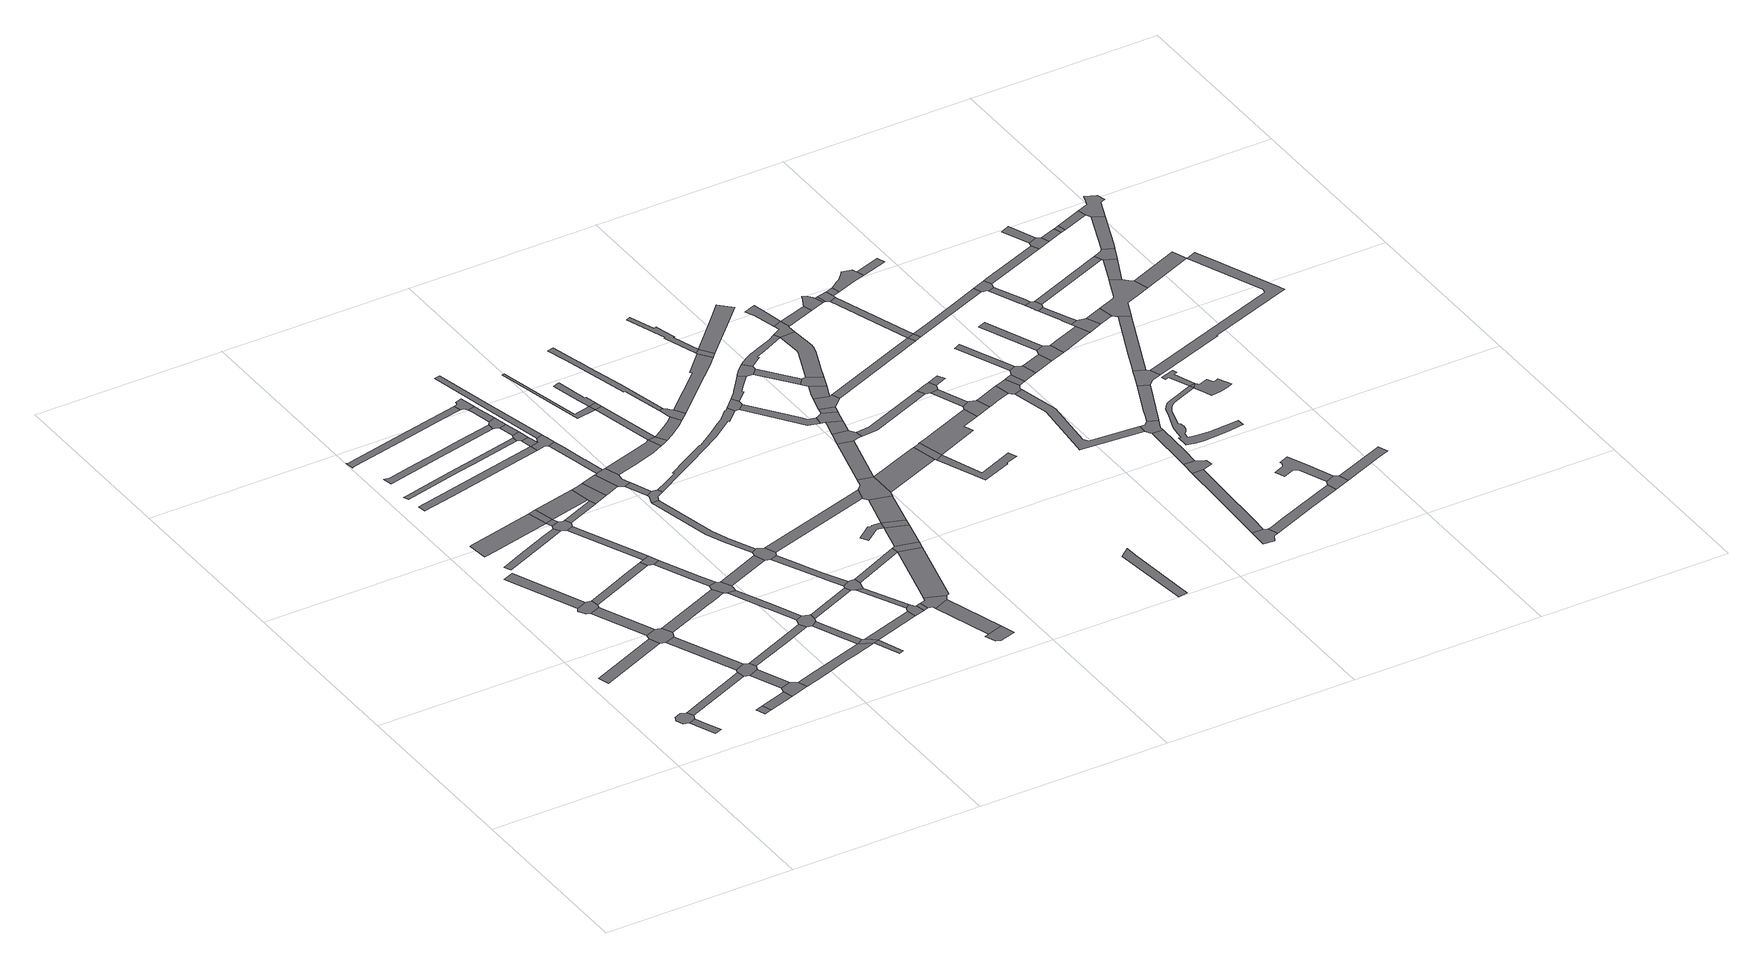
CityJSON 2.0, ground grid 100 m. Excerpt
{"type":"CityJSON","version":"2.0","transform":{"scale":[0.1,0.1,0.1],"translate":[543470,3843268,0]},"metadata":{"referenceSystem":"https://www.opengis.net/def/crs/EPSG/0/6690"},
"CityObjects":{
"road1":{"type":"Road","geometry":[{"type":"MultiSurface","lod":"1","boundaries":[[[0,1,2,3,4,5,6,7]]]}]},
"road2":{"type":"Road","attributes":{"RoadStructureAttribute.sectionType":"1"},"geometry":[{"type":"MultiSurface","lod":"1","boundaries":[[[8,5,4,9,10,11]]]}]},
"road3":{"type":"Road","attributes":{"RoadStructureAttribute.sectionType":"1"},"geometry":[{"type":"MultiSurface","lod":"1","boundaries":[[[12,13,14,15]]]}]},
"road4":{"type":"Road","attributes":{"RoadStructureAttribute.sectionType":"1"},"geometry":[{"type":"MultiSurface","lod":"1","boundaries":[[[16,7,6,17]]]}]},
"road5":{"type":"Road","geometry":[{"type":"MultiSurface","lod":"1","boundaries":[[[18,19,20,21]]]}]},
"road6":{"type":"Road","attributes":{"RoadStructureAttribute.sectionType":"1"},"geometry":[{"type":"MultiSurface","lod":"1","boundaries":[[[22,23,24,25]]]}]},
"road7":{"type":"Road","geometry":[{"type":"MultiSurface","lod":"1","boundaries":[[[25,24,26,27,28,29,30,31]]]}]},
"road8":{"type":"Road","attributes":{"RoadStructureAttribute.sectionType":"1"},"geometry":[{"type":"MultiSurface","lod":"1","boundaries":[[[32,18,21,33]]]}]},
"road9":{"type":"Road","attributes":{"RoadStructureAttribute.sectionType":"1"},"geometry":[{"type":"MultiSurface","lod":"1","boundaries":[[[29,28,34,35]]]}]},
"road10":{"type":"Road","geometry":[{"type":"MultiSurface","lod":"1","boundaries":[[[36,37,35,34,12,15,38,39,40,41,42,43]]]}]},
"road11":{"type":"Road","attributes":{"RoadStructureAttribute.sectionType":"1"},"geometry":[{"type":"MultiSurface","lod":"1","boundaries":[[[39,38,44,45]]]}]},
"road12":{"type":"Road","geometry":[{"type":"MultiSurface","lod":"1","boundaries":[[[45,44,16,17,46,47,48,49]]]}]},
"road13":{"type":"Road","attributes":{"RoadStructureAttribute.sectionType":"1"},"geometry":[{"type":"MultiSurface","lod":"1","boundaries":[[[47,46,50,51]]]}]},
"road14":{"type":"Road","geometry":[{"type":"MultiSurface","lod":"1","boundaries":[[[51,50,32,33,52,53]]]}]},
"road15":{"type":"Road","attributes":{"RoadStructureAttribute.sectionType":"1"},"geometry":[{"type":"MultiSurface","lod":"1","boundaries":[[[54,55,56,57,58,59,60]]]}]},
"road16":{"type":"Road","attributes":{"RoadStructureAttribute.sectionType":"1"},"geometry":[{"type":"MultiSurface","lod":"1","boundaries":[[[61,62,63,64,65,66,67,68,69,70,71]]]}]},
"road17":{"type":"Road","attributes":{"RoadStructureAttribute.sectionType":"1"},"geometry":[{"type":"MultiSurface","lod":"1","boundaries":[[[72,73,74,31,30,75]]]}]},
"road18":{"type":"Road","attributes":{"RoadStructureAttribute.sectionType":"1"},"geometry":[{"type":"MultiSurface","lod":"1","boundaries":[[[76,43,42,77,78,79,80]]]}]},
"road19":{"type":"Road","attributes":{"RoadStructureAttribute.sectionType":"1"},"geometry":[{"type":"MultiSurface","lod":"1","boundaries":[[[81,82,49,48,83,84]]]}]},
"road20":{"type":"Road","attributes":{"RoadStructureAttribute.sectionType":"1"},"geometry":[{"type":"MultiSurface","lod":"1","boundaries":[[[85,71,86,87]]]}]},
"road21":{"type":"Road","geometry":[{"type":"MultiSurface","lod":"1","boundaries":[[[88,61,71,85]]]}]},
"road22":{"type":"Road","attributes":{"RoadStructureAttribute.sectionType":"1"},"geometry":[{"type":"MultiSurface","lod":"1","boundaries":[[[89,90,53,52,91,92,93,94,95,96]]]}]},
"road23":{"type":"Road","geometry":[{"type":"MultiSurface","lod":"1","boundaries":[[[97,87,86,54,60,98,99,100,101]]]}]},
"road24":{"type":"Road","attributes":{"RoadStructureAttribute.sectionType":"1"},"geometry":[{"type":"MultiSurface","lod":"1","boundaries":[[[99,98,102,103]]]}]},
"road25":{"type":"Road","attributes":{"RoadStructureAttribute.sectionType":"1"},"geometry":[{"type":"MultiSurface","lod":"1","boundaries":[[[104,105,106,107,108]]]}]},
"road26":{"type":"Road","attributes":{"RoadStructureAttribute.sectionType":"1"},"geometry":[{"type":"MultiSurface","lod":"1","boundaries":[[[109,110,111,112,113,114,115,116,117,118]]]}]},
"road27":{"type":"Road","geometry":[{"type":"MultiSurface","lod":"1","boundaries":[[[103,102,72,75,119,120]]]}]},
"road28":{"type":"Road","attributes":{"RoadStructureAttribute.sectionType":"1"},"geometry":[{"type":"MultiSurface","lod":"1","boundaries":[[[121,122,123,124,125,126,127,128,129,130,131]]]}]},
"road29":{"type":"Road","attributes":{"RoadStructureAttribute.sectionType":"1"},"geometry":[{"type":"MultiSurface","lod":"1","boundaries":[[[132,133,134,135,136,137,138,139,140,141,142]]]}]},
"road30":{"type":"Road","attributes":{"RoadStructureAttribute.sectionType":"1"},"geometry":[{"type":"MultiSurface","lod":"1","boundaries":[[[143,144,145,120,119,146,147,148]]]}]},
"road31":{"type":"Road","geometry":[{"type":"MultiSurface","lod":"1","boundaries":[[[149,150,148,147,151,76,80,152,153,154,155,156,157]]]}]},
"road32":{"type":"Road","attributes":{"RoadStructureAttribute.sectionType":"1"},"geometry":[{"type":"MultiSurface","lod":"1","boundaries":[[[158,88,85,159,160]]]}]},
"road33":{"type":"Road","attributes":{"RoadStructureAttribute.sectionType":"1"},"geometry":[{"type":"MultiSurface","lod":"1","boundaries":[[[153,161,162,163,164,165,166,167,154]]]}]},
"road34":{"type":"Road","attributes":{"RoadStructureAttribute.sectionType":"1"},"geometry":[{"type":"MultiSurface","lod":"1","boundaries":[[[168,101,100,169]]]}]},
"road35":{"type":"Road","geometry":[{"type":"MultiSurface","lod":"1","boundaries":[[[170,171,166,165,81,84,172,173,174,175]]]}]},
"road36":{"type":"Road","attributes":{"RoadStructureAttribute.sectionType":"1"},"geometry":[{"type":"MultiSurface","lod":"1","boundaries":[[[176,177,173,172,178,89,179]]]}]},
"road37":{"type":"Road","geometry":[{"type":"MultiSurface","lod":"1","boundaries":[[[179,89,96,180,181]]]}]},
"road38":{"type":"Road","geometry":[{"type":"MultiSurface","lod":"1","boundaries":[[[182,183,184,185,180,96]]]}]},
"road39":{"type":"Road","attributes":{"RoadStructureAttribute.sectionType":"1"},"geometry":[{"type":"MultiSurface","lod":"1","boundaries":[[[186,157,156,187]]]}]},
"road40":{"type":"Road","geometry":[{"type":"MultiSurface","lod":"1","boundaries":[[[188,189,158,160,190,168,169,191]]]}]},
"road41":{"type":"Road","attributes":{"RoadStructureAttribute.sectionType":"1"},"geometry":[{"type":"MultiSurface","lod":"1","boundaries":[[[192,175,174,193]]]}]},
"road42":{"type":"Road","attributes":{"RoadStructureAttribute.sectionType":"1"},"geometry":[{"type":"MultiSurface","lod":"1","boundaries":[[[194,188,191,195,196,197]]]}]},
"road43":{"type":"Road","attributes":{"RoadStructureAttribute.sectionType":"1"},"geometry":[{"type":"MultiSurface","lod":"1","boundaries":[[[198,181,180,199,200]]]}]},
"road44":{"type":"Road","attributes":{"RoadStructureAttribute.sectionType":"1"},"geometry":[{"type":"MultiSurface","lod":"1","boundaries":[[[201,202,104,203]]]}]},
"road45":{"type":"Road","geometry":[{"type":"MultiSurface","lod":"1","boundaries":[[[204,205,109,118,206,202,201]]]}]},
"road46":{"type":"Road","geometry":[{"type":"MultiSurface","lod":"1","boundaries":[[[207,208,132,142,209,210,211]]]}]},
"road47":{"type":"Road","attributes":{"RoadStructureAttribute.sectionType":"1"},"geometry":[{"type":"MultiSurface","lod":"1","boundaries":[[[211,210,205,204]]]}]},
"road48":{"type":"Road","attributes":{"RoadStructureAttribute.sectionType":"1"},"geometry":[{"type":"MultiSurface","lod":"1","boundaries":[[[212,213,214,215,216,217,218,219,220]]]}]},
"road49":{"type":"Road","geometry":[{"type":"MultiSurface","lod":"1","boundaries":[[[221,222,223,224,225,121,131,226,227,228]]]}]},
"road50":{"type":"Road","attributes":{"RoadStructureAttribute.sectionType":"1"},"geometry":[{"type":"MultiSurface","lod":"1","boundaries":[[[229,228,227,230,208,207]]]}]},
"road51":{"type":"Road","geometry":[{"type":"MultiSurface","lod":"1","boundaries":[[[231,232,233,234,235,194,197,236,237,238,239,240]]]}]},
"road52":{"type":"Road","geometry":[{"type":"MultiSurface","lod":"1","boundaries":[[[241,242,243,244,245,246,247,203,104,108,248,249,250]]]}]},
"road53":{"type":"Road","geometry":[{"type":"MultiSurface","lod":"1","boundaries":[[[251,252,220,219,253,254,186,187,255,256,257,258]]]}]},
"road54":{"type":"Road","attributes":{"RoadStructureAttribute.sectionType":"1"},"geometry":[{"type":"MultiSurface","lod":"1","boundaries":[[[237,236,259,260]]]}]},
"road55":{"type":"Road","attributes":{"RoadStructureAttribute.sectionType":"1"},"geometry":[{"type":"MultiSurface","lod":"1","boundaries":[[[261,262,263,250,249,264,265,266,234,233]]]}]},
"road56":{"type":"Road","geometry":[{"type":"MultiSurface","lod":"1","boundaries":[[[260,259,267,216,215,268,269,270]]]}]},
"road57":{"type":"Road","attributes":{"RoadStructureAttribute.sectionType":"1"},"geometry":[{"type":"MultiSurface","lod":"1","boundaries":[[[271,272,273,274,256,255,275,276,277,278,279]]]}]},
"road58":{"type":"Road","attributes":{"RoadStructureAttribute.sectionType":"1"},"geometry":[{"type":"MultiSurface","lod":"1","boundaries":[[[280,281,282,283,245,244]]]}]},
"road59":{"type":"Road","geometry":[{"type":"MultiSurface","lod":"1","boundaries":[[[284,285,279,278,192,193,286,287,288,289,290,291]]]}]},
"road60":{"type":"Road","attributes":{"RoadStructureAttribute.sectionType":"1"},"geometry":[{"type":"MultiSurface","lod":"1","boundaries":[[[286,292,293,294,287]]]}]},
"road61":{"type":"Road","geometry":[{"type":"MultiSurface","lod":"1","boundaries":[[[295,296,294,293,297,298,198,200,299,300]]]}]},
"road62":{"type":"Road","attributes":{"RoadStructureAttribute.sectionType":"1"},"geometry":[{"type":"MultiSurface","lod":"1","boundaries":[[[301,300,299,302]]]}]},
"road63":{"type":"Road","attributes":{"RoadStructureAttribute.sectionType":"1"},"geometry":[{"type":"MultiSurface","lod":"1","boundaries":[[[303,304,305,306,232,231,240,307,308,309,310,311,312,313]]]}]},
"road64":{"type":"Road","geometry":[{"type":"MultiSurface","lod":"1","boundaries":[[[314,315,316,317,318,319,320]]]}]},
"road65":{"type":"Road","geometry":[{"type":"MultiSurface","lod":"1","boundaries":[[[321,322,323,301,302,324,325,326,327,328]]]}]},
"road66":{"type":"Road","attributes":{"RoadStructureAttribute.sectionType":"1"},"geometry":[{"type":"MultiSurface","lod":"1","boundaries":[[[327,326,329,315,314]]]}]},
"road67":{"type":"Road","attributes":{"RoadStructureAttribute.sectionType":"1"},"geometry":[{"type":"MultiSurface","lod":"1","boundaries":[[[330,291,290,331,332,333]]]}]},
"road68":{"type":"Road","attributes":{"RoadStructureAttribute.sectionType":"1"},"geometry":[{"type":"MultiSurface","lod":"1","boundaries":[[[334,335,336,337,338,339]]]}]},
"road69":{"type":"Road","attributes":{"RoadStructureAttribute.sectionType":"1"},"geometry":[{"type":"MultiSurface","lod":"1","boundaries":[[[340,341,342,258,257,343]]]}]},
"road70":{"type":"Road","attributes":{"RoadStructureAttribute.sectionType":"1"},"geometry":[{"type":"MultiSurface","lod":"1","boundaries":[[[333,344,321,328,345,346]]]}]},
"road71":{"type":"Road","geometry":[{"type":"MultiSurface","lod":"1","boundaries":[[[347,303,313,348,349]]]}]},
"road72":{"type":"Road","attributes":{"RoadStructureAttribute.sectionType":"1"},"geometry":[{"type":"MultiSurface","lod":"1","boundaries":[[[350,338,351,303,347]]]}]},
"road73":{"type":"Road","geometry":[{"type":"MultiSurface","lod":"1","boundaries":[[[352,339,338,350]]]}]},
"road74":{"type":"Road","geometry":[{"type":"MultiSurface","lod":"1","boundaries":[[[353,354,355,356,357,358,359,360,339,352]]]}]},
"road75":{"type":"Road","attributes":{"RoadStructureAttribute.sectionType":"1"},"geometry":[{"type":"MultiSurface","lod":"1","boundaries":[[[361,362,363,364,365,366,367,368,369,370,371,372,373,374,375,376,270,269,377,378,379,380,381,382,383]]]}]},
"road76":{"type":"Road","geometry":[{"type":"MultiSurface","lod":"1","boundaries":[[[384,385,386,387,388,389,390,391,392,393,394,395,396]]]}]},
"road77":{"type":"Road","attributes":{"RoadStructureAttribute.sectionType":"1"},"geometry":[{"type":"MultiSurface","lod":"1","boundaries":[[[397,398,399,400,347,349,401,402,403]]]}]},
"road78":{"type":"Road","geometry":[{"type":"MultiSurface","lod":"1","boundaries":[[[404,330,333,346,405]]]}]},
"road79":{"type":"Road","attributes":{"RoadStructureAttribute.sectionType":"1"},"geometry":[{"type":"MultiSurface","lod":"1","boundaries":[[[395,406,404,405,407]]]}]},
"road80":{"type":"Road","geometry":[{"type":"MultiSurface","lod":"1","boundaries":[[[396,395,407,408,409]]]}]},
"road81":{"type":"Road","attributes":{"RoadStructureAttribute.sectionType":"1"},"geometry":[{"type":"MultiSurface","lod":"1","boundaries":[[[410,411,412,413,414,415,416,417,418,419,420,421,422]]]}]},
"road82":{"type":"Road","geometry":[{"type":"MultiSurface","lod":"1","boundaries":[[[423,424,422,421,425,426,397,403,427,428,429]]]}]},
"road83":{"type":"Road","attributes":{"RoadStructureAttribute.sectionType":"1"},"geometry":[{"type":"MultiSurface","lod":"1","boundaries":[[[430,409,408,431]]]}]},
"road84":{"type":"Road","geometry":[{"type":"MultiSurface","lod":"1","boundaries":[[[432,433,434,435,340,343,436,430,431,437,438]]]}]},
"road85":{"type":"Road","geometry":[{"type":"MultiSurface","lod":"1","boundaries":[[[439,361,383,440,441,442]]]}]},
"road86":{"type":"Road","attributes":{"RoadStructureAttribute.sectionType":"1"},"geometry":[{"type":"MultiSurface","lod":"1","boundaries":[[[443,444,445,446,447,448,429,428,449,450,451,452]]]}]},
"road87":{"type":"Road","attributes":{"RoadStructureAttribute.sectionType":"1"},"geometry":[{"type":"MultiSurface","lod":"1","boundaries":[[[453,454,432,438,455,456]]]}]},
"road88":{"type":"Road","attributes":{"RoadStructureAttribute.sectionType":"1"},"geometry":[{"type":"MultiSurface","lod":"1","boundaries":[[[457,458,459,441,440,460,461,462]]]}]},
"road89":{"type":"Road","attributes":{"RoadStructureAttribute.sectionType":"1"},"geometry":[{"type":"MultiSurface","lod":"1","boundaries":[[[463,464,465,466,439,442,467,468,469,470]]]}]},
"road90":{"type":"Road","attributes":{"RoadStructureAttribute.sectionType":"1"},"geometry":[{"type":"MultiSurface","lod":"1","boundaries":[[[471,472,438,437,473]]]}]},
"road91":{"type":"Road","geometry":[{"type":"MultiSurface","lod":"1","boundaries":[[[474,475,476,477,453,456,478,479,480,481,482,483]]]}]},
"road92":{"type":"Road","attributes":{"RoadStructureAttribute.sectionType":"1"},"geometry":[{"type":"MultiSurface","lod":"1","boundaries":[[[484,485,474,483,486,487,488]]]}]},
"road93":{"type":"Road","geometry":[{"type":"MultiSurface","lod":"1","boundaries":[[[489,490,462,461,484,488,491]]]}]},
"road94":{"type":"Road","attributes":{"RoadStructureAttribute.sectionType":"1"},"geometry":[{"type":"MultiSurface","lod":"1","boundaries":[[[492,493,494,495,496,497,498,499,500,501,502,503,504,505,506]]]}]},
"road95":{"type":"Road","geometry":[{"type":"MultiSurface","lod":"1","boundaries":[[[506,505,443,452,507]]]}]},
"road96":{"type":"Road","geometry":[{"type":"MultiSurface","lod":"1","boundaries":[[[508,509,510,511,463,470,512,513,514]]]}]},
"road97":{"type":"Road","geometry":[{"type":"MultiSurface","lod":"1","boundaries":[[[515,516,517,518,519,520]]]}]},
"road98":{"type":"Road","attributes":{"RoadStructureAttribute.sectionType":"1"},"geometry":[{"type":"MultiSurface","lod":"1","boundaries":[[[521,489,491,522,523,524]]]}]},
"road99":{"type":"Road","geometry":[{"type":"MultiSurface","lod":"1","boundaries":[[[525,521,524,526,527,528]]]}]},
"road100":{"type":"Road","attributes":{"RoadStructureAttribute.sectionType":"1"},"geometry":[{"type":"MultiSurface","lod":"1","boundaries":[[[513,512,529,530]]]}]},
"road101":{"type":"Road","geometry":[{"type":"MultiSurface","lod":"1","boundaries":[[[531,532,471,473,533,534]]]}]},
"road102":{"type":"Road","attributes":{"RoadStructureAttribute.sectionType":"1"},"geometry":[{"type":"MultiSurface","lod":"1","boundaries":[[[535,536,525,528,537,538]]]}]},
"road103":{"type":"Road","geometry":[{"type":"MultiSurface","lod":"1","boundaries":[[[539,530,529,535,538,540]]]}]},
"road104":{"type":"Road","attributes":{"RoadStructureAttribute.sectionType":"1"},"geometry":[{"type":"MultiSurface","lod":"1","boundaries":[[[541,542,543,544,545,546,534,533]]]}]},
"road105":{"type":"Road","attributes":{"RoadStructureAttribute.sectionType":"1"},"geometry":[{"type":"MultiSurface","lod":"1","boundaries":[[[547,548,549,550,551,552,553,508,514,554,555,556,557,558]]]}]},
"road106":{"type":"Road","attributes":{"RoadStructureAttribute.sectionType":"1"},"geometry":[{"type":"MultiSurface","lod":"1","boundaries":[[[559,560,561,562,563,506,507,564,565,566]]]}]},
"road107":{"type":"Road","attributes":{"RoadStructureAttribute.sectionType":"1"},"geometry":[{"type":"MultiSurface","lod":"1","boundaries":[[[567,568,481,480,569,570]]]}]},
"road108":{"type":"Road","attributes":{"RoadStructureAttribute.sectionType":"1"},"geometry":[{"type":"MultiSurface","lod":"1","boundaries":[[[571,572,573,531,534,574,575,576,577]]]}]},
"road109":{"type":"Road","attributes":{"RoadStructureAttribute.sectionType":"1"},"geometry":[{"type":"MultiSurface","lod":"1","boundaries":[[[578,579,580,581,582,583,584,585,586,558,587,588,589,590,591,539,540]]]}]},
"road110":{"type":"Road","geometry":[{"type":"MultiSurface","lod":"1","boundaries":[[[592,593,594,595,547,558,586,596,597]]]}]},
"road111":{"type":"Road","attributes":{"RoadStructureAttribute.sectionType":"1"},"geometry":[{"type":"MultiSurface","lod":"1","boundaries":[[[598,599,600,601,602,593,592]]]}]},
"road112":{"type":"Road","attributes":{"RoadStructureAttribute.sectionType":"1"},"geometry":[{"type":"MultiSurface","lod":"1","boundaries":[[[603,527,526,604]]]}]},
"road113":{"type":"Road","geometry":[{"type":"MultiSurface","lod":"1","boundaries":[[[605,606,567,570,607,608,609,610]]]}]},
"road114":{"type":"Road","attributes":{"RoadStructureAttribute.sectionType":"1"},"geometry":[{"type":"MultiSurface","lod":"1","boundaries":[[[608,607,611,612,613]]]}]},
"road115":{"type":"Road","geometry":[{"type":"MultiSurface","lod":"1","boundaries":[[[614,613,612,571,577,615,616]]]}]},
"road116":{"type":"Road","attributes":{"RoadStructureAttribute.sectionType":"1"},"geometry":[{"type":"MultiSurface","lod":"1","boundaries":[[[617,618,592,597,619]]]}]},
"road117":{"type":"Road","geometry":[{"type":"MultiSurface","lod":"1","boundaries":[[[620,621,605,610]]]}]},
"road118":{"type":"Road","geometry":[{"type":"MultiSurface","lod":"1","boundaries":[[[622,623,624,625,626,627,628]]]}]},
"road119":{"type":"Road","attributes":{"RoadStructureAttribute.sectionType":"1"},"geometry":[{"type":"MultiSurface","lod":"1","boundaries":[[[629,630,631,616,615,632,633,634]]]}]},
"road120":{"type":"Road","geometry":[{"type":"MultiSurface","lod":"1","boundaries":[[[635,636,637,617,619,638,639,640,641,642]]]}]},
"road121":{"type":"Road","attributes":{"RoadStructureAttribute.sectionType":"1"},"geometry":[{"type":"MultiSurface","lod":"1","boundaries":[[[643,639,638,644]]]}]},
"road122":{"type":"Road","attributes":{"RoadStructureAttribute.sectionType":"1"},"geometry":[{"type":"MultiSurface","lod":"1","boundaries":[[[645,646,647,622,628,648,649,650,651]]]}]},
"road123":{"type":"Road","geometry":[{"type":"MultiSurface","lod":"1","boundaries":[[[652,643,644,653,654,655,656,657]]]}]},
"road124":{"type":"Road","geometry":[{"type":"MultiSurface","lod":"1","boundaries":[[[658,659,629,634,660,661,662,663,664,665]]]}]},
"road125":{"type":"Road","attributes":{"RoadStructureAttribute.sectionType":"1"},"geometry":[{"type":"MultiSurface","lod":"1","boundaries":[[[655,654,666,603,667]]]}]},
"road126":{"type":"Road","geometry":[{"type":"MultiSurface","lod":"1","boundaries":[[[667,603,604,668]]]}]},
"road127":{"type":"Road","attributes":{"RoadStructureAttribute.sectionType":"1"},"geometry":[{"type":"MultiSurface","lod":"1","boundaries":[[[669,670,652,657,671]]]}]},
"road128":{"type":"Road","attributes":{"RoadStructureAttribute.sectionType":"1"},"geometry":[{"type":"MultiSurface","lod":"1","boundaries":[[[672,673,658,665,674]]]}]},
"road129":{"type":"Road","attributes":{"RoadStructureAttribute.sectionType":"1"},"geometry":[{"type":"MultiSurface","lod":"1","boundaries":[[[675,676,677,662,661,678,679,680,681,682,683]]]}]},
"road130":{"type":"Road","geometry":[{"type":"MultiSurface","lod":"1","boundaries":[[[684,645,651,685,686,687,688,689,690]]]}]},
"road131":{"type":"Road","attributes":{"RoadStructureAttribute.sectionType":"1"},"geometry":[{"type":"MultiSurface","lod":"1","boundaries":[[[691,692,693,694,695]]]}]},
"road132":{"type":"Road","geometry":[{"type":"MultiSurface","lod":"1","boundaries":[[[695,694,696,672,674,697,698,699]]]}]},
"road133":{"type":"Road","attributes":{"RoadStructureAttribute.sectionType":"1"},"geometry":[{"type":"MultiSurface","lod":"1","boundaries":[[[700,684,690,701,702]]]}]},
"road134":{"type":"Road","attributes":{"RoadStructureAttribute.sectionType":"1"},"geometry":[{"type":"MultiSurface","lod":"1","boundaries":[[[703,704,705,627,626,706,707]]]}]},
"road135":{"type":"Road","geometry":[{"type":"MultiSurface","lod":"1","boundaries":[[[708,709,710,711,712,713,669,671,714,715,716,717]]]}]},
"road136":{"type":"Road","geometry":[{"type":"MultiSurface","lod":"1","boundaries":[[[718,719,683,682,700,702,720,721]]]}]},
"road137":{"type":"Road","attributes":{"RoadStructureAttribute.sectionType":"1"},"geometry":[{"type":"MultiSurface","lod":"1","boundaries":[[[722,699,698,723]]]}]},
"road138":{"type":"Road","attributes":{"RoadStructureAttribute.sectionType":"1"},"geometry":[{"type":"MultiSurface","lod":"1","boundaries":[[[724,725,726,667,668,727]]]}]},
"road139":{"type":"Road","attributes":{"RoadStructureAttribute.sectionType":"1"},"geometry":[{"type":"MultiSurface","lod":"1","boundaries":[[[728,716,715,729]]]}]},
"road140":{"type":"Road","attributes":{"RoadStructureAttribute.sectionType":"1"},"geometry":[{"type":"MultiSurface","lod":"1","boundaries":[[[730,731,732,733]]]}]},
"road141":{"type":"Road","attributes":{"RoadStructureAttribute.sectionType":"1"},"geometry":[{"type":"MultiSurface","lod":"1","boundaries":[[[734,735,736,737,718,721,738]]]}]},
"road142":{"type":"Road","geometry":[{"type":"MultiSurface","lod":"1","boundaries":[[[733,732,722,723,739,740]]]}]},
"road143":{"type":"Road","attributes":{"RoadStructureAttribute.sectionType":"1"},"geometry":[{"type":"MultiSurface","lod":"1","boundaries":[[[741,742,743,744,745,746,747,748,749,750,751]]]}]},
"road144":{"type":"Road","attributes":{"RoadStructureAttribute.sectionType":"1"},"geometry":[{"type":"MultiSurface","lod":"1","boundaries":[[[752,753,754,755,756,757,758,759,760,761,762,763,764,765,766,767,768,769,770,771,772,773,774,775,776,777,778,779,780,781,782,783,784,785,786,787]]]}]},
"road145":{"type":"Road","geometry":[{"type":"MultiSurface","lod":"1","boundaries":[[[751,750,703,707,788,789]]]}]},
"road146":{"type":"Road","geometry":[{"type":"MultiSurface","lod":"1","boundaries":[[[790,791,734,738,792,793,794,795]]]}]},
"road147":{"type":"Road","attributes":{"RoadStructureAttribute.sectionType":"1"},"geometry":[{"type":"MultiSurface","lod":"1","boundaries":[[[796,797,798,799,800,740,739,801,802,803,804,805,806]]]}]},
"road148":{"type":"Road","geometry":[{"type":"MultiSurface","lod":"1","boundaries":[[[807,724,727,808,809,810,811,812]]]}]},
"road149":{"type":"Road","attributes":{"RoadStructureAttribute.sectionType":"1"},"geometry":[{"type":"MultiSurface","lod":"1","boundaries":[[[813,814,810,809,815,816,817,818]]]}]},
"road150":{"type":"Road","geometry":[{"type":"MultiSurface","lod":"1","boundaries":[[[819,820,821,822,823,824,752,825]]]}]},
"road151":{"type":"Road","geometry":[{"type":"MultiSurface","lod":"1","boundaries":[[[825,752,787]]]}]},
"road152":{"type":"Road","geometry":[{"type":"MultiSurface","lod":"1","boundaries":[[[818,817,826,827,828,829,830,831,832,833]]]}]},
"road153":{"type":"Road","attributes":{"RoadStructureAttribute.sectionType":"1"},"geometry":[{"type":"MultiSurface","lod":"1","boundaries":[[[834,830,829,835,836,837,838]]]}]},
"road154":{"type":"Road","attributes":{"RoadStructureAttribute.sectionType":"1"},"geometry":[{"type":"MultiSurface","lod":"1","boundaries":[[[839,789,788,840,841]]]}]},
"road155":{"type":"Road","geometry":[{"type":"MultiSurface","lod":"1","boundaries":[[[842,838,837,796,806,843,844]]]}]},
"road156":{"type":"Road","attributes":{"RoadStructureAttribute.sectionType":"1"},"geometry":[{"type":"MultiSurface","lod":"1","boundaries":[[[845,846,847,848,849,850,851,852,853,825,787]]]}]},
"road157":{"type":"Road","attributes":{"RoadStructureAttribute.sectionType":"1"},"geometry":[{"type":"MultiSurface","lod":"1","boundaries":[[[854,855,856,790,795,857]]]}]},
"road158":{"type":"Road","attributes":{"RoadStructureAttribute.sectionType":"1"},"geometry":[{"type":"MultiSurface","lod":"1","boundaries":[[[858,859,860,844,843,861]]]}]},
"road159":{"type":"Road","attributes":{"RoadStructureAttribute.sectionType":"1"},"geometry":[{"type":"MultiSurface","lod":"1","boundaries":[[[862,863,864,807,812,865]]]}]},
"road160":{"type":"Road","attributes":{"RoadStructureAttribute.sectionType":"1"},"geometry":[{"type":"MultiSurface","lod":"1","boundaries":[[[866,833,832,867]]]}]},
"road161":{"type":"Road","geometry":[{"type":"MultiSurface","lod":"1","boundaries":[[[868,869,870,871,858,861,872,854,857,873,874,875,876,877,878,879,880,881]]]}]},
"road162":{"type":"Road","geometry":[{"type":"MultiSurface","lod":"1","boundaries":[[[882,883,884,885,886]]]}]},
"road163":{"type":"Road","geometry":[{"type":"MultiSurface","lod":"1","boundaries":[[[886,885,862,865,887,888]]]}]},
"road164":{"type":"Road","attributes":{"RoadStructureAttribute.sectionType":"1"},"geometry":[{"type":"MultiSurface","lod":"1","boundaries":[[[889,868,881,890]]]}]},
"road165":{"type":"Road","attributes":{"RoadStructureAttribute.sectionType":"1"},"geometry":[{"type":"MultiSurface","lod":"1","boundaries":[[[891,892,893,894,895,896,897,898,899,900,794,793]]]}]},
"road166":{"type":"Road","attributes":{"RoadStructureAttribute.sectionType":"1"},"geometry":[{"type":"MultiSurface","lod":"1","boundaries":[[[901,902,888,887,903]]]}]},
"road167":{"type":"Road","geometry":[{"type":"MultiSurface","lod":"1","boundaries":[[[904,905,866,867,889,890,906]]]}]},
"road168":{"type":"Road","geometry":[{"type":"MultiSurface","lod":"1","boundaries":[[[907,901,903,908]]]}]},
"road169":{"type":"Road","attributes":{"RoadStructureAttribute.sectionType":"1"},"geometry":[{"type":"MultiSurface","lod":"1","boundaries":[[[909,878,877,910,898]]]}]},
"road170":{"type":"Road","attributes":{"RoadStructureAttribute.sectionType":"1"},"geometry":[{"type":"MultiSurface","lod":"1","boundaries":[[[911,907,908,912]]]}]},
"road171":{"type":"Road","attributes":{"RoadStructureAttribute.sectionType":"1"},"geometry":[{"type":"MultiSurface","lod":"1","boundaries":[[[913,914,904,906,915,916]]]}]},
"road172":{"type":"Road","geometry":[{"type":"MultiSurface","lod":"1","boundaries":[[[917,918,919,920,911,912,921,922,913,916,923,924,925]]]}]}
},
"vertices":[
[232,368,0],[196,352,0],[185,323,0],[200,287,0],[227,277,0],[265,293,0],[275,320,0],[260,357,0],
[291,231,0],[255,215,0],[285,143,0],[323,155,0],
[432,966,0],[65,807,0],[83,749,0],[453,910,0],
[631,518,0],[639,477,0],
[584,223,0],[544,210,0],[561,161,0],[600,174,0],
[178,1749,0],[122,1726,0],[284,1350,0],[339,1375,0],
[271,1326,0],[295,1291,0],[313,1284,0],[369,1305,0],[376,1326,0],[370,1369,0],
[726,271,0],[743,221,0],
[438,995,0],[494,1018,0],
[511,1011,0],[507,1013,0],[480,899,0],[536,920,0],[542,932,0],[545,939,0],[551,953,0],[524,1007,0],
[636,539,0],[690,564,0],
[666,469,0],[721,493,0],[732,518,0],[717,555,0],
[736,306,0],[793,325,0],
[841,254,0],[825,303,0],
[530,1967,0],[462,1938,0],[296,1866,0],[175,1813,0],[189,1777,0],[472,1899,0],[550,1932,0],
[500,2131,0],[369,2099,0],[249,2070,0],[208,2060,0],[145,2044,0],[131,2041,0],[143,1931,0],[162,1936,0],[209,1947,0],[271,1962,0],[527,2023,0],
[724,1523,0],[594,1467,0],[550,1447,0],[740,1485,0],
[886,1163,0],[796,1059,0],[836,1076,0],[883,1096,0],[916,1110,0],
[1075,711,0],[939,652,0],[940,607,0],[1095,674,0],
[567,2036,0],[539,1990,0],[576,2003,0],
[541,2141,0],
[1222,434,0],[942,342,0],[943,287,0],[1026,315,0],[1078,332,0],[1118,345,0],[1168,362,0],[1291,401,0],
[599,1994,0],[578,1922,0],[616,1939,0],[625,1965,0],[611,1999,0],
[746,1533,0],[784,1549,0],
[797,2601,0],[102,2441,0],[107,2400,0],[277,2435,0],[804,2556,0],
[764,2702,0],[467,2633,0],[407,2619,0],[191,2568,0],[106,2548,0],[83,2545,0],[94,2519,0],[405,2590,0],[494,2610,0],[767,2672,0],
[769,1479,0],[807,1495,0],
[669,3063,0],[344,2990,0],[28,2919,0],[19,2917,0],[4,2917,0],[10,2872,0],[30,2880,0],[133,2903,0],[354,2952,0],[584,3003,0],[678,3024,0],
[725,2852,0],[549,2812,0],[392,2776,0],[232,2740,0],[114,2713,0],[84,2718,0],[92,2668,0],[303,2716,0],[400,2738,0],[494,2760,0],[723,2812,0],
[931,1207,0],[891,1298,0],[889,1304,0],[852,1288,0],[893,1193,0],[931,1205,0],
[943,1199,0],[934,1204,0],[889,1175,0],[929,1106,0],[932,1104,0],[977,1101,0],[979,1128,0],[980,1139,0],[954,1194,0],
[770,2197,0],[585,2040,0],[788,2088,0],
[935,1099,0],[936,1095,0],[1021,900,0],[1022,897,0],[1087,748,0],[1123,765,0],[1059,913,0],
[792,2076,0],[802,2041,0],
[1160,750,0],[1158,751,0],[1122,667,0],[1155,691,0],[1161,710,0],[1163,749,0],
[1208,569,0],[1157,687,0],[1171,553,0],[1257,456,0],
[1318,411,0],[1272,450,0],
[1345,268,0],[1358,272,0],[1370,276,0],[1370,277,0],
[1198,1300,0],[1218,1242,0],
[837,2216,0],[798,2204,0],[790,2083,0],[879,2074,0],
[1411,857,0],[1425,826,0],
[923,2245,0],[908,2087,0],[925,2094,0],[962,2110,0],
[1556,543,0],[1323,413,0],[1567,494,0],
[826,2669,0],[784,2660,0],[840,2610,0],
[813,2729,0],[774,2720,0],[779,2670,0],
[777,2884,0],[740,2872,0],[743,2812,0],[755,2802,0],[793,2815,0],
[1162,1497,0],[1165,1498,0],[1135,1576,0],[1063,1917,0],[1025,1916,0],[1100,1565,0],[1137,1468,0],[1203,1327,0],[1234,1345,0],
[729,3098,0],[693,3089,0],[693,3074,0],[683,3066,0],[679,3065,0],[696,3021,0],[711,3006,0],[748,3015,0],
[750,3004,0],[718,2973,0],
[997,2249,0],[991,2268,0],[976,2264,0],[938,2252,0],[939,2249,0],[991,2096,0],[1028,2109,0],[1018,2134,0],[1010,2153,0],[1016,2188,0],
[896,2623,0],[894,2635,0],[893,2637,0],[890,2651,0],[854,2639,0],[853,2638,0],[850,2631,0],[855,2568,0],[868,2560,0],[907,2573,0],
[1258,1335,0],[1237,1344,0],[1205,1324,0],[1202,1313,0],[1246,1234,0],[1285,1249,0],[1295,1272,0],[1271,1329,0],
[1039,1976,0],[1072,1995,0],
[950,2380,0],[949,2383,0],[921,2512,0],[870,2552,0],[910,2375,0],[923,2321,0],
[1043,1964,0],[1075,1942,0],[1114,1964,0],[1104,1990,0],
[1409,982,0],[1391,1017,0],[1345,1117,0],[1343,1122,0],[1307,1105,0],[1371,970,0],[1373,965,0],[1416,874,0],[1454,897,0],
[819,2973,0],[745,3313,0],[715,3307,0],[783,2972,0],
[1483,893,0],[1476,894,0],[1445,818,0],[1482,812,0],[1484,822,0],[1486,829,0],[1492,855,0],[1487,892,0],
[1448,810,0],[1566,573,0],[1590,590,0],
[1602,565,0],[1602,566,0],[1563,564,0],[1562,562,0],[1625,513,0],[1614,562,0],
[1639,569,0],[1649,521,0],
[1282,2365,0],[1260,2352,0],[1228,2342,0],[1223,2341,0],[1119,2221,0],[1186,2242,0],[1237,2260,0],[1249,2266,0],[1250,2266,0],[1279,2279,0],[1307,2293,0],
[1858,217,0],[1773,191,0],[1752,184,0],[1772,128,0],[1785,122,0],[1796,117,0],[1880,142,0],
[1676,600,0],[1672,587,0],[1671,580,0],[1672,514,0],[1674,514,0],[1679,499,0],[1760,535,0],[1777,563,0],
[1771,199,0],
[1765,1022,0],[1495,856,0],[1497,857,0],[1773,986,0],
[1104,2720,0],[1004,3172,0],[991,3169,0],[1099,2683,0],[1205,2704,0],[1196,2741,0],
[1886,1516,0],[1856,1506,0],[1853,1506,0],[1863,1445,0],
[1772,983,0],[1791,567,0],[1887,958,0],
[1322,2371,0],[1337,2309,0],[1354,2319,0],
[1245,2713,0],[1206,2704,0],
[1237,2751,0],
[1223,2814,0],[1215,2814,0],[1214,2818,0],[1179,2977,0],[1178,2979,0],[1161,2973,0],[1144,2968,0],[1180,2810,0],
[1725,2402,0],[1708,2387,0],[1707,2386,0],[1705,2388,0],[1655,2339,0],[1650,2334,0],[1620,2315,0],[1607,2305,0],[1559,2270,0],[1462,2203,0],[1460,2206,0],[1355,2145,0],[1332,2132,0],[1236,2077,0],[1241,2069,0],[1167,2025,0],[1265,2053,0],[1372,2115,0],[1443,2157,0],[1560,2225,0],[1674,2309,0],[1679,2303,0],[1742,2363,0],
[1801,1231,0],[1785,1232,0],[1783,1232,0],[1773,1225,0],[1771,1227,0],[1763,1232,0],[1686,1172,0],[1709,1134,0],[1784,1191,0],[1786,1193,0],[1797,1191,0],[1823,1188,0],[1830,1228,0],
[1466,2476,0],[1431,2445,0],[1379,2407,0],[1338,2380,0],[1392,2342,0],[1460,2392,0],[1497,2424,0],
[1784,1031,0],[1898,1003,0],
[1818,1169,0],[1933,1148,0],
[1943,1188,0],[1833,1228,0],
[1410,2826,0],[1362,3017,0],[1358,3033,0],[1346,3077,0],[1345,3080,0],[1306,3237,0],[1273,3230,0],[1299,3131,0],[1311,3084,0],[1393,2763,0],[1401,2763,0],[1450,2547,0],[1473,2554,0],
[1502,2523,0],[1488,2538,0],[1455,2524,0],[1463,2487,0],[1534,2457,0],[1542,2464,0],[1509,2516,0],
[1882,1420,0],[1993,1393,0],
[1924,1589,0],[1918,1566,0],[1914,1549,0],[1912,1543,0],[1869,1437,0],[2000,1421,0],[2001,1568,0],
[1780,2456,0],[1767,2362,0],[1801,2393,0],[1802,2419,0],
[1843,2855,0],[1739,2747,0],[1738,2746,0],[1734,2742,0],[1738,2737,0],[1742,2732,0],[1716,2625,0],[1773,2678,0],[1832,2733,0],[1888,2790,0],
[2000,1889,0],[1927,1603,0],[2005,1583,0],[2078,1869,0],
[1992,2131,0],[1970,2162,0],[1919,2230,0],[1964,2087,0],[2022,2073,0],[2030,2121,0],
[1903,2604,0],[1867,2557,0],[1823,2503,0],[1824,2501,0],[1859,2474,0],[1853,2483,0],[1876,2512,0],[1935,2579,0],
[2284,1683,0],[2235,1663,0],[2315,1548,0],
[2021,1966,0],[2007,1916,0],[2005,1909,0],[2003,1900,0],[2102,1881,0],[2115,1882,0],[2127,1882,0],[2124,1923,0],[2111,1942,0],[2101,1957,0],
[2048,2066,0],[2045,2055,0],[2102,1962,0],[2104,1967,0],[2122,2038,0],
[2068,2141,0],[2049,2131,0],[2141,2113,0],
[1820,3027,0],[1824,3028,0],[1828,3028,0],[1825,3039,0],[1798,3136,0],[1797,3140,0],[1784,3135,0],[1736,3271,0],[1713,3259,0],[1788,3045,0],[1785,3044,0],[1780,3042,0],[1783,3033,0],[1840,2864,0],[1865,2881,0],
[1911,2814,0],
[1971,2675,0],[1960,2666,0],[1935,2642,0],[1909,2612,0],[1972,2578,0],[2003,2610,0],[2005,2634,0],
[2684,399,0],[2681,462,0],[2628,421,0],[2672,19,0],[2674,2,0],[2725,10,0],
[2077,2175,0],[2146,2131,0],[2149,2143,0],[2152,2155,0],
[2100,2261,0],[2206,2204,0],[2189,2246,0],[2176,2240,0],
[2111,2394,0],[2141,2428,0],
[2324,1699,0],[2314,1694,0],[2319,1539,0],[2361,1564,0],
[2136,2361,0],[2109,2293,0],[2184,2262,0],[2207,2320,0],
[2164,2432,0],[2235,2392,0],
[2423,1282,0],[2578,1343,0],[2580,1352,0],[2647,1374,0],[2628,1417,0],[2442,1341,0],
[2221,2804,0],[2182,2783,0],[2110,2752,0],[2060,2730,0],[2054,2727,0],[2022,2711,0],[1988,2689,0],[2067,2682,0],[2063,2691,0],[2067,2694,0],[2118,2715,0],[2235,2771,0],
[2126,3151,0],[2056,3078,0],[1964,2984,0],[1877,2895,0],[1869,2886,0],[1926,2829,0],[2081,2985,0],[2188,3091,0],
[2541,2071,0],[2199,1932,0],[2217,1889,0],[2558,2030,0],
[2642,1827,0],[2439,1745,0],[2365,1715,0],[2587,1659,0],[2572,1702,0],[2568,1710,0],[2664,1749,0],
[2260,2457,0],[2271,2485,0],[2313,2589,0],[2319,2606,0],[2323,2622,0],[2324,2638,0],[2324,2639,0],[2322,2679,0],[2316,2778,0],[2244,2639,0],[2243,2634,0],[2242,2628,0],[2242,2626,0],[2186,2486,0],
[2306,2882,0],[2259,2865,0],[2265,2841,0],[2268,2832,0],[2313,2826,0],[2319,2828,0],
[2286,2987,0],[2272,3059,0],[2210,3035,0],[2219,3011,0],[2228,2987,0],
[2731,2467,0],[2748,2426,0],
[2621,2104,0],[2599,2095,0],[2583,2023,0],[2625,2031,0],[2635,2057,0],[2637,2063,0],
[2650,1854,0],[2652,1851,0],[2689,1874,0],
[2695,1872,0],[2753,1785,0],[2732,1863,0],
[2461,2936,0],[2450,2932,0],[2474,2885,0],
[2702,2092,0],[2682,2129,0],
[3235,276,0],[3230,171,0],[3288,168,0],[3307,201,0],[3333,213,0],[3313,264,0],[3294,275,0],
[2867,1918,0],[2755,1872,0],[2744,1868,0],[2774,1794,0],[2804,1806,0],[2883,1838,0],
[2497,3010,0],[2485,2985,0],[2469,2953,0],[2553,2914,0],[2540,2964,0],[2532,2975,0],[2525,2985,0],[2518,2994,0],
[2554,2968,0],[2564,2918,0],
[3257,838,0],[3249,621,0],[3238,346,0],[3298,373,0],[3309,647,0],[3316,831,0],[3317,836,0],
[2610,2984,0],[2585,2908,0],[2586,2908,0],[2621,2923,0],[2621,2928,0],[2620,2937,0],
[2932,1944,0],[2892,1927,0],[2896,1825,0],[2905,1817,0],[2952,1833,0],[2950,1844,0],[2955,1853,0],[2963,1867,0],
[2685,2605,0],[2768,2480,0],
[2784,2441,0],
[2649,2996,0],[2632,2991,0],[2660,2952,0],
[2975,1961,0],[2957,1954,0],[2998,1881,0],
[2994,1312,0],[2974,1335,0],[3002,1621,0],[2952,1617,0],[2922,1296,0],[2919,1269,0],[2934,1268,0],[3250,1244,0],[3254,1292,0],
[3261,921,0],[3327,840,0],[3373,859,0],[3366,896,0],[3364,897,0],[3330,914,0],[3320,919,0],
[2902,2296,0],[2885,2288,0],[2868,2281,0],[2987,1993,0],[3023,2010,0],
[2988,1992,0],[3021,1891,0],[3078,1914,0],[3056,1994,0],
[3272,1211,0],[3325,1015,0],[3329,1210,0],
[3734,435,0],[3406,301,0],[3332,271,0],[3576,312,0],[3749,383,0],
[2754,3089,0],[2740,3067,0],[2725,3051,0],[2710,3039,0],[2690,3024,0],[2669,3009,0],[2767,2992,0],[2827,3011,0],[2814,3050,0],[2805,3075,0],
[3302,1310,0],[3281,1290,0],[3329,1234,0],[3353,1287,0],
[3170,2040,0],[3192,1960,0],
[3198,2656,0],[3074,2605,0],[2856,2515,0],[3214,2616,0],
[2953,3096,0],[2966,3055,0],
[3096,2391,0],[3054,2374,0],[3179,2073,0],[3220,2090,0],
[3416,1582,0],[3352,1431,0],[3334,1387,0],[3322,1354,0],[3471,1558,0],
[3275,1993,0],[3253,2073,0],
[3737,628,0],[3697,728,0],[3646,706,0],[3650,695,0],[3638,669,0],[3583,647,0],[3604,596,0],[3659,618,0],[3686,608,0],[3745,460,0],[3795,483,0],
[3621,1456,0],[3504,1410,0],[3476,1399,0],[3459,1387,0],[3441,1369,0],[3429,1351,0],[3417,1311,0],[3398,1259,0],[3380,1206,0],[3373,1158,0],[3369,1116,0],[3356,1118,0],[3355,1051,0],[3405,1041,0],[3442,1039,0],[3490,1040,0],[3540,1043,0],[3589,1048,0],[3664,1059,0],[3661,1099,0],[3592,1094,0],[3507,1090,0],[3434,1094,0],[3394,1101,0],[3396,1131,0],[3411,1146,0],[3421,1164,0],[3426,1191,0],[3423,1211,0],[3415,1224,0],[3444,1324,0],[3454,1342,0],[3469,1362,0],[3489,1375,0],[3514,1387,0],[3628,1433,0],
[3834,417,0],[3819,470,0],
[3465,1699,0],[3445,1651,0],[3500,1586,0],[3555,1606,0],[3535,1662,0],[3520,1676,0],
[3434,2147,0],[3432,2146,0],[3417,2140,0],[3402,2134,0],[3314,2098,0],[3285,1997,0],[3315,2009,0],[3352,2025,0],[3402,2046,0],[3433,2059,0],[3464,2072,0],
[3272,2686,0],[3247,2607,0],[3247,2605,0],[3282,2617,0],[3282,2620,0],[3289,2645,0],
[3361,2434,0],[3352,2455,0],[3314,2443,0],[3315,2440,0],[3326,2413,0],[3363,2428,0],
[3612,1576,0],[3629,1583,0],[3622,1606,0],[3549,1583,0],[3557,1560,0],[3577,1568,0],[3653,1464,0],
[3339,2382,0],[3346,2364,0],[3347,2360,0],[3354,2345,0],[3387,2358,0],[3388,2361,0],[3396,2383,0],[3381,2421,0],
[3442,2234,0],[3402,2227,0],[3405,2218,0],[3425,2171,0],[3463,2187,0],
[4094,582,0],[4056,508,0],[4114,532,0],
[3486,2181,0],[3541,2104,0],[3507,2177,0],
[3649,1389,0],[3668,1340,0],[3719,1347,0],[3769,1360,0],[3794,1370,0],[3761,1440,0],[3736,1429,0],[3718,1464,0],[3666,1444,0],
[3641,2116,0],[3518,1826,0],[3475,1722,0],[3693,2084,0],
[3603,2215,0],[3589,2209,0],[3520,2182,0],[3618,2135,0],
[3606,2820,0],[3500,2777,0],[3293,2695,0],[3623,2778,0],
[3805,2595,0],[3822,2555,0],
[3764,2396,0],[3756,2377,0],[3711,2269,0],[3699,2253,0],[3633,2123,0],[3697,2094,0],[3702,2105,0],[3737,2188,0],[3833,2227,0],[3880,2247,0],[3857,2329,0],[3835,2347,0],[3823,2358,0],[3813,2366,0],
[3599,3009,0],[3574,2998,0],[3551,2989,0],[3611,2846,0],[3659,2865,0],
[3695,2807,0],[3679,2849,0],
[3827,2549,0],[3884,2523,0],
[3945,1742,0],[3944,1747,0],[4391,1905,0],[4406,1910,0],[4395,1939,0],[4247,2308,0],[4215,2386,0],[4160,2362,0],[4322,1960,0],[4314,1936,0],
[3768,2884,0],[3763,2882,0],[3780,2841,0],
[3865,2629,0],[3854,2615,0],[3921,2604,0],
[3796,2896,0],[3808,2852,0],
[4129,2440,0],[4151,2359,0],
[3939,2952,0],[3951,2909,0],
[3965,2881,0],[3868,2634,0],[3936,2637,0],[4018,2846,0],
[4023,3042,0],[4011,3004,0],[4004,2983,0],[4002,2977,0],[3959,2893,0],[3960,2892,0],[4062,2958,0],[4091,2970,0],[4079,3015,0]
]}
